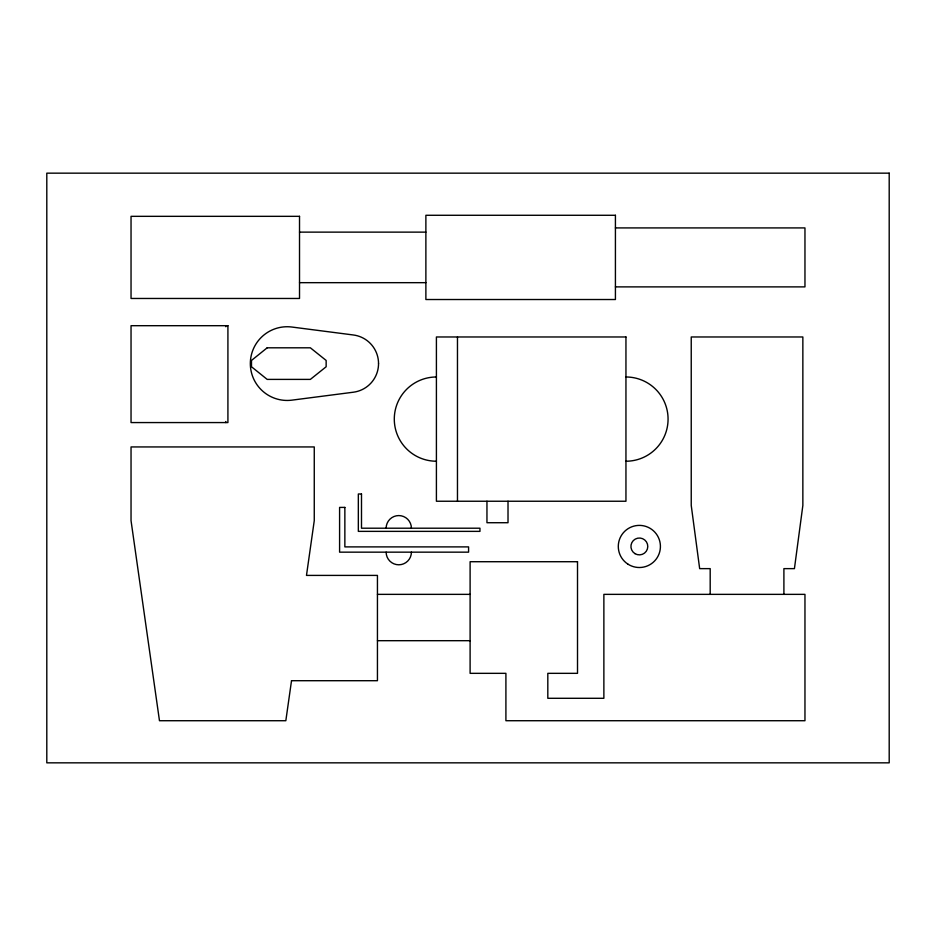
<?xml version="1.0" encoding="UTF-8"?>
<svg xmlns="http://www.w3.org/2000/svg" width="936" height="936" viewBox="0 0 936 936"><rect width="100%" height="100%" fill="white"/><g stroke="black" fill="none" stroke-linecap="round" stroke-linejoin="round"><path stroke-width="1.4" d="M615.42 227.916L804.96 227.916L804.96 286.884L615.42 286.884M299.52 232.128L425.88 232.128M299.52 282.672L425.88 282.672M377.442 594.36L470.106 594.36M377.442 640.692L470.106 640.692M783.9 594.36L783.9 568.632L794.43 568.632L802.854 505.452L802.854 336.972L691.236 336.972L691.236 505.452L699.66 568.632L710.19 568.632L710.19 594.36M508.014 501.24L508.014 522.721L486.954 522.721L486.954 501.24M457.47 336.972L457.47 501.24M225.81 325.693L225.81 326.746M225.81 421.516L225.81 422.569M625.95 376.986A42.12 42.12 0 0 1 668.07 419.106A42.12 42.12 0 0 1 625.95 461.226M436.41 461.226A42.12 42.12 0 0 1 394.29 419.106A42.12 42.12 0 0 1 436.41 376.986M411.407 552.158A12.636 12.636 0 0 1 398.771 564.794A12.636 12.636 0 0 1 386.135 552.158M386.135 528.208A12.636 12.636 0 0 1 398.771 515.572A12.636 12.636 0 0 1 411.407 528.208M378.542 363.402L378.495 365.215A28.852 28.852 0 0 1 353.492 392.196L291.81 400.163A36.855 36.855 0 0 1 250.333 363.601A36.855 36.855 0 0 1 291.81 327.027L353.106 334.948A28.852 28.852 0 0 1 378.542 363.402M291.517 680.706L285.831 720.72L159.471 720.72L131.04 520.65L131.04 446.94L314.262 446.94L314.262 520.65L306.481 575.406L377.442 575.406L377.442 680.706L291.517 680.706M267.181 347.806L251.491 360.442L251.491 366.76L267.181 379.396L310.354 379.396L326.149 366.76L326.149 360.442L310.354 347.806L267.181 347.806M889.2 173.16L46.8 173.16L46.8 762.84L889.2 762.84L889.2 173.16M615.42 215.28L425.88 215.28L425.88 299.52L615.42 299.52L615.42 215.28M299.52 216.333L131.04 216.333L131.04 298.467L299.52 298.467L299.52 216.333M227.916 325.693L131.04 325.693L131.04 422.569L227.916 422.569L227.916 325.693M625.95 336.972L436.41 336.972L436.41 501.24L625.95 501.24L625.95 336.972M361.495 493.986L358.336 493.986L358.336 531.367L479.957 531.367L479.957 528.208L361.495 528.208L361.495 493.986M344.857 507.406L339.592 507.406L339.592 552.158L468.585 552.158L468.585 546.893L344.857 546.893L344.857 507.406M577.512 561.717L470.106 561.717L470.106 673.335L505.908 673.335L505.908 720.72L804.96 720.72L804.96 594.36L603.872 594.36L603.872 698.291L547.817 698.291L547.817 673.335L577.512 673.335L577.512 561.717M635.017 553.667A8.424 8.424 0 0 0 647.782 546.601A8.424 8.424 0 0 0 635.275 539.077A8.424 8.424 0 0 0 635.017 553.667M627.763 564.034A21.06 21.06 0 0 0 660.383 547.689A21.06 21.06 0 0 0 629.916 527.623A21.06 21.06 0 0 0 627.763 564.034"/></g></svg>
